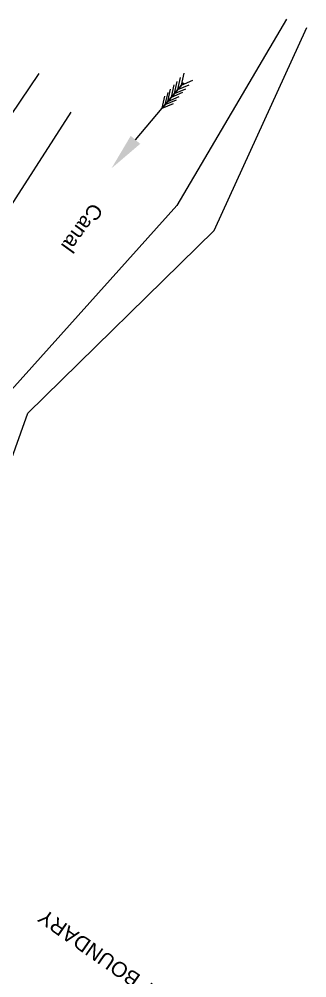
# Model space of a CAD drawing. Header units: metres. Extents: x 644418 to 1306172, y 3366650 to 6747308.
# Drawn here: x 658274.5 to 658322.8, y 3369936.5 to 3370097.4 of the extents above; entities that cross this region are included whole.
import ezdxf

# ---------------------------------------------------------------- set-up
doc = ezdxf.new("R2010")
doc.units = ezdxf.units.M
doc.header["$MEASUREMENT"] = 0
doc.linetypes.add('CENTER', pattern=[2, 1.25, -0.25, 0.25, -0.25])
for name, color, linetype in [('CANAL_BOTTOM', 5, 'Continuous'), ('CANAL_TOP', 5, 'Continuous'), ('River Text', 5, 'Continuous'), ('TOPO_TEXT', 251, 'Continuous')]:
    doc.layers.add(name, color=color, linetype=linetype)
doc.layers.add('Existing Railway Boundary', color=7, linetype='CENTER', lineweight=0)
doc.styles.get("Standard").update_dxf_attribs({"font": 'arial.ttf'})

# ---------------------------------------------------------------- blocks, each defined once
blk = doc.blocks.new('River A')
at = {"layer": 'River Text'}
for p, q in [((0.49, 20.3), (-3.11, 27.85, -1499.53)), ((0.49, 20.3), (4.47, 27.66, -1499.53)), ((0.31, 12.93), (-3.29, 20.48, -1499.53)), ((0.4, 16.42), (-3.21, 23.97, -1499.53)), ((0.54, 22.32), (0, 0)), ((0.31, 12.93), (4.29, 20.3, -1499.53)), ((0.4, 16.42), (4.37, 23.78, -1499.53)), ((0.15, 6.01), (-3.46, 13.56, -1499.53)), ((0.24, 9.85), (-3.37, 17.4, -1499.53)), ((0.15, 6.01), (4.12, 13.38, -1499.53)), ((0.24, 9.85), (4.21, 17.21, -1499.53)), ((0, 0), (-3.61, 7.55, -1499.53)), ((0.08, 3.3), (-3.53, 10.85, -1499.53)), ((0, 0), (3.97, 7.36, -1499.53)), ((0.08, 3.3), (4.05, 10.67, -1499.53))]:
    blk.add_line(p, q, dxfattribs=at)
blk.add_lwpolyline([(-0.67, -27.66), (0.54, 22.32)], dxfattribs=at)
blk.add_solid([(3.49, -27.76), (-1.28, -52.65), (-4.84, -27.56)], dxfattribs=at)

msp = doc.modelspace()

# ---------------------------------------------------------------- linework, layer by layer
at = {"layer": 'CANAL_BOTTOM', "linetype": 'Continuous'}
for points in [[(658319.361, 3370097.42, 260.156), (658300.972, 3370066.136, 260.323), (658273.209, 3370035.181, 260.106), (658261.666, 3370008.594, 260.592), (658237.766, 3369986.037, 260.175), (658225.873, 3369958.388, 260.314)], [(658202.457, 3369975.193, 260.576), (658219.962, 3369999.385, 260.41), (658240.795, 3370023.784, 260.545), (658258.947, 3370043.966, 260.166), (658283.254, 3370081.792, 260.339)]]:
    msp.add_polyline3d(points, dxfattribs=at)
at = {"layer": 'CANAL_TOP', "linetype": 'Continuous'}
for points in [[(658231.992, 3369953.572, 263.141), (658242.666, 3369982.792, 261.148), (658266.175, 3370003.921, 262.3), (658275.947, 3370031.259, 261.516), (658307.224, 3370061.968, 262.573), (658322.753, 3370096.046, 261.342)], [(658277.839, 3370088.287, 261.359), (658252.705, 3370051.133, 261.949), (658233.598, 3370030.289, 262.328), (658213.387, 3370002.67, 262.315), (658198.785, 3369977.006, 262.24)]]:
    msp.add_polyline3d(points, dxfattribs=at)

# ---------------------------------------------------------------- block references
at = {"layer": 'River Text', "xscale": 0.25, "yscale": 0.25, "zscale": 0.25, "rotation": 321.3441102436444}
msp.add_blockref('River A', (658298.4724, 3370082.4536, 16.4453), dxfattribs=at)

# ---------------------------------------------------------------- texts
at = {"layer": 'Existing Railway Boundary', "linetype": 'Continuous', "ltscale": 5}
msp.add_text('EXISTING RAILWAY BOUNDARY', height=2.5, rotation=145, dxfattribs=at).set_placement((658322.876, 3369917.3237))
at = {"layer": 'TOPO_TEXT', "color": 5}
msp.add_text('Canal', height=2.5, rotation=234.111016, dxfattribs=at).set_placement((658286.7531, 3370066.7682))

doc.saveas('drawing.dxf')
